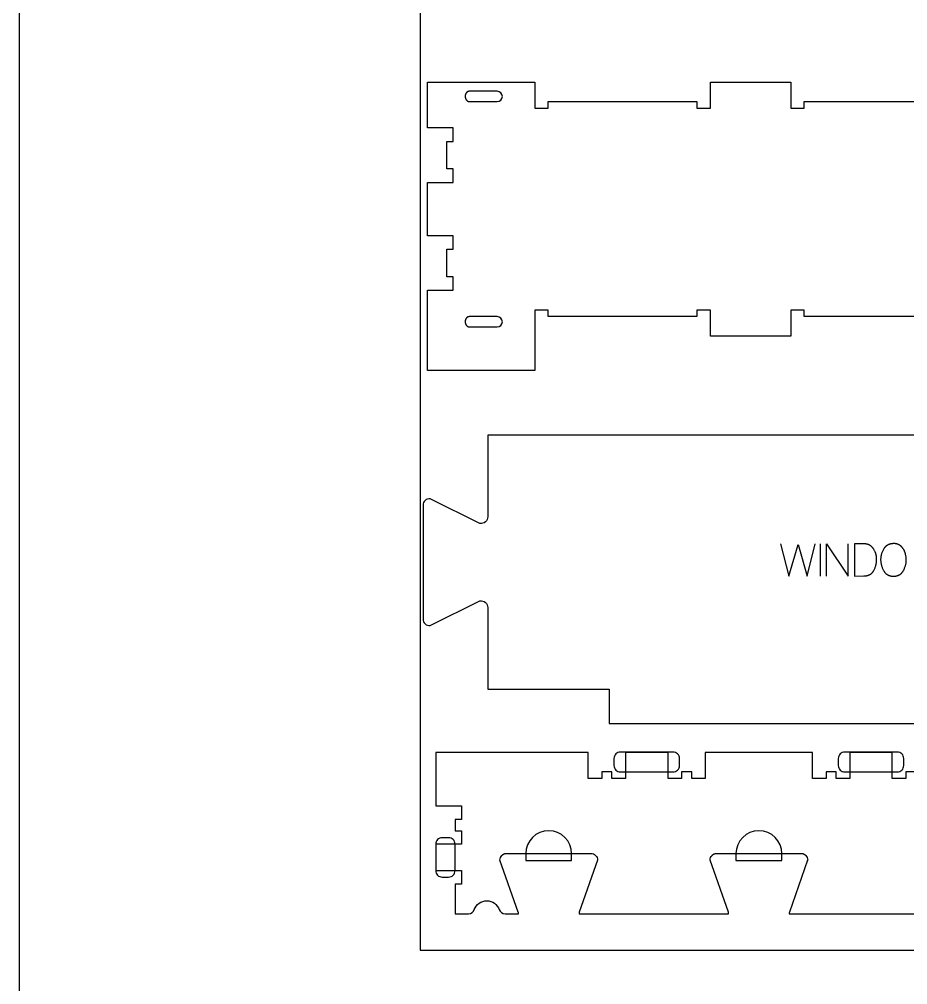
# Model space of a CAD drawing. Extents: x 0 to 4485, y 0 to 8771.
# Drawn here: x 0 to 824, y 3731 to 4626 of the extents above; entities that cross this region are included whole.
import ezdxf

# ---------------------------------------------------------------- set-up
doc = ezdxf.new("R2010")
doc.units = 0
for name, color, linetype in [('0_SHEET_SPRUCEPLY_2440X122', 1, 'CONTINUOUS'), ('1_ANYTOOL_1MMDEEP_LABELS_S', 2, 'CONTINUOUS'), ('3_ANYTOOL_CUTTHROUGH_INSID', 4, 'CONTINUOUS'), ('4_ANYTOOL_CUTTHROUGH_OUTSI', 5, 'CONTINUOUS'), ('5_ANYTOOL_HALF_MILL_9MM_IN', 3, 'CONTINUOUS'), ('DONOTCUT', 7, 'CONTINUOUS')]:
    doc.layers.add(name, color=color, linetype=linetype)

msp = doc.modelspace()

# ---------------------------------------------------------------- linework, layer by layer
at = {"layer": '0_SHEET_SPRUCEPLY_2440X122'}
msp.add_lwpolyline([(371.7, 4982.59), (371.7, 3762.59), (2811.7, 3762.59), (2811.7, 4982.59)], close=True, dxfattribs=at)
at = {"layer": '1_ANYTOOL_1MMDEEP_LABELS_S', "color": 2}
for points in [[(706.11, 4139.62), (713.82, 4109.62), (722.27, 4138.72), (730.75, 4109.62), (738.25, 4139.62)], [(742.62, 4139.62), (742.62, 4109.62)], [(748.62, 4109.62), (748.62, 4139.62), (768.68, 4109.62), (768.68, 4139.62)]]:
    msp.add_lwpolyline(points, dxfattribs=at)
for points in [[(774.72, 4139.62), (774.72, 4109.62), (783.25, 4109.7), (783.66, 4109.71), (784.07, 4109.73), (784.46, 4109.76), (784.85, 4109.8), (785.23, 4109.85), (785.6, 4109.91), (785.97, 4109.97), (786.32, 4110.05), (786.67, 4110.14), (787.01, 4110.23), (787.34, 4110.34), (787.67, 4110.45), (787.99, 4110.57), (788.14, 4110.64), (788.29, 4110.71), (788.45, 4110.78), (788.6, 4110.85), (788.74, 4110.92), (788.89, 4111), (789.03, 4111.08), (789.17, 4111.16), (789.31, 4111.25), (789.45, 4111.33), (789.59, 4111.42), (789.72, 4111.51), (789.85, 4111.61), (789.98, 4111.7), (790.11, 4111.8), (790.24, 4111.9), (790.36, 4112.01), (790.48, 4112.11), (790.6, 4112.22), (790.72, 4112.33), (790.84, 4112.44), (790.95, 4112.56), (791.06, 4112.67), (791.17, 4112.79), (791.28, 4112.92), (791.39, 4113.04), (791.49, 4113.17), (791.59, 4113.3), (791.7, 4113.43), (791.79, 4113.56), (791.89, 4113.7), (791.98, 4113.84), (792.17, 4114.12), (792.34, 4114.42), (792.51, 4114.72), (792.83, 4115.34), (793.12, 4115.96), (793.4, 4116.59), (793.65, 4117.23), (793.89, 4117.87), (794.1, 4118.52), (794.3, 4119.17), (794.47, 4119.83), (794.62, 4120.49), (794.76, 4121.16), (794.87, 4121.84), (794.96, 4122.52), (795.03, 4123.21), (795.08, 4123.9), (795.11, 4124.6), (795.12, 4125.3), (795.11, 4125.9), (795.09, 4126.49), (795.04, 4127.08), (794.97, 4127.66), (794.88, 4128.23), (794.83, 4128.51), (794.77, 4128.8), (794.71, 4129.08), (794.65, 4129.36), (794.58, 4129.64), (794.5, 4129.91), (794.42, 4130.19), (794.34, 4130.46), (794.25, 4130.73), (794.15, 4131), (794.05, 4131.27), (793.95, 4131.54), (793.84, 4131.81), (793.73, 4132.07), (793.48, 4132.6), (793.22, 4133.11), (792.94, 4133.63), (792.64, 4134.13), (792.44, 4134.44), (792.25, 4134.74), (792.04, 4135.02), (791.84, 4135.3), (791.63, 4135.57), (791.42, 4135.83), (791.21, 4136.08), (790.99, 4136.32), (790.77, 4136.56), (790.54, 4136.78), (790.31, 4136.99), (790.08, 4137.2), (789.84, 4137.39), (789.61, 4137.58), (789.36, 4137.75), (789.12, 4137.92), (788.87, 4138.08), (788.62, 4138.23), (788.36, 4138.37), (788.1, 4138.5), (787.84, 4138.62), (787.58, 4138.73), (787.31, 4138.83), (787.03, 4138.93), (786.76, 4139.01), (786.48, 4139.09), (786.2, 4139.15), (785.91, 4139.21), (785.62, 4139.25), (785.33, 4139.29), (785.03, 4139.32), (784.73, 4139.34), (782.3, 4139.45), (779.82, 4139.53), (777.29, 4139.59)], [(811.2, 4139.96), (811.57, 4139.96), (811.93, 4139.94), (812.29, 4139.91), (812.64, 4139.87), (812.81, 4139.84), (812.98, 4139.82), (813.15, 4139.79), (813.32, 4139.75), (813.48, 4139.72), (813.65, 4139.68), (813.81, 4139.64), (813.97, 4139.59), (814.13, 4139.54), (814.29, 4139.49), (814.44, 4139.44), (814.59, 4139.38), (814.75, 4139.33), (814.9, 4139.26), (815.04, 4139.2), (815.19, 4139.13), (815.33, 4139.06), (815.48, 4138.99), (815.62, 4138.91), (815.76, 4138.83), (815.89, 4138.75), (816.03, 4138.66), (816.16, 4138.57), (816.3, 4138.48), (816.56, 4138.3), (816.81, 4138.1), (817.06, 4137.9), (817.3, 4137.69), (817.53, 4137.48), (817.77, 4137.26), (817.99, 4137.04), (818.21, 4136.81), (818.42, 4136.57), (818.63, 4136.33), (818.83, 4136.08), (819.02, 4135.82), (819.21, 4135.56), (819.4, 4135.29), (819.57, 4135.01), (819.75, 4134.73), (819.91, 4134.45), (820.07, 4134.16), (820.23, 4133.86), (820.38, 4133.57), (820.52, 4133.27), (820.66, 4132.96), (820.79, 4132.66), (820.91, 4132.34), (821.03, 4132.03), (821.15, 4131.71), (821.26, 4131.39), (821.36, 4131.06), (821.46, 4130.73), (821.55, 4130.4), (821.64, 4130.06), (821.72, 4129.72), (821.86, 4129.04), (821.99, 4128.36), (822.1, 4127.69), (822.18, 4127.03), (822.25, 4126.37), (822.3, 4125.73), (822.33, 4125.08), (822.34, 4124.45), (822.33, 4123.81), (822.3, 4123.17), (822.24, 4122.54), (822.17, 4121.9), (822.07, 4121.26), (821.95, 4120.62), (821.81, 4119.99), (821.65, 4119.35), (821.46, 4118.71), (821.26, 4118.07), (821.03, 4117.44), (820.78, 4116.8), (820.51, 4116.16), (820.22, 4115.52), (819.91, 4114.89), (819.57, 4114.25), (819.4, 4113.93), (819.22, 4113.63), (819.03, 4113.34), (818.83, 4113.05), (818.63, 4112.78), (818.43, 4112.51), (818.21, 4112.26), (817.99, 4112.02), (817.88, 4111.9), (817.77, 4111.78), (817.65, 4111.67), (817.53, 4111.56), (817.42, 4111.45), (817.3, 4111.34), (817.18, 4111.24), (817.05, 4111.14), (816.93, 4111.04), (816.8, 4110.95), (816.67, 4110.85), (816.54, 4110.76), (816.41, 4110.67), (816.28, 4110.59), (816.15, 4110.5), (816.01, 4110.42), (815.87, 4110.34), (815.74, 4110.27), (815.6, 4110.19), (815.45, 4110.12), (815.31, 4110.06), (815.17, 4109.99), (815.02, 4109.93), (814.87, 4109.86), (814.72, 4109.81), (814.57, 4109.75), (814.42, 4109.7), (814.26, 4109.65), (813.95, 4109.55), (813.63, 4109.47), (813.31, 4109.39), (812.97, 4109.33), (812.64, 4109.27), (812.29, 4109.23), (811.94, 4109.19), (811.59, 4109.17), (811.22, 4109.15), (810.85, 4109.15), (810.47, 4109.15), (810.09, 4109.17), (809.73, 4109.19), (809.36, 4109.23), (809.01, 4109.27), (808.66, 4109.33), (808.32, 4109.4), (807.98, 4109.47), (807.65, 4109.56), (807.33, 4109.65), (807.17, 4109.71), (807.01, 4109.76), (806.86, 4109.82), (806.7, 4109.88), (806.55, 4109.94), (806.4, 4110), (806.25, 4110.07), (806.11, 4110.14), (805.96, 4110.21), (805.82, 4110.29), (805.67, 4110.36), (805.53, 4110.44), (805.39, 4110.53), (805.26, 4110.61), (805.12, 4110.7), (804.99, 4110.79), (804.86, 4110.88), (804.73, 4110.98), (804.6, 4111.07), (804.47, 4111.17), (804.34, 4111.28), (804.22, 4111.38), (804.1, 4111.49), (803.98, 4111.6), (803.86, 4111.71), (803.74, 4111.83), (803.63, 4111.94), (803.51, 4112.06), (803.4, 4112.19), (803.29, 4112.31), (803.07, 4112.57), (802.86, 4112.84), (802.66, 4113.12), (802.47, 4113.41), (802.28, 4113.71), (802.09, 4114.01), (801.92, 4114.33), (801.58, 4114.98), (801.27, 4115.63), (800.98, 4116.28), (800.71, 4116.93), (800.46, 4117.58), (800.23, 4118.23), (800.03, 4118.88), (799.84, 4119.53), (799.68, 4120.18), (799.54, 4120.83), (799.42, 4121.48), (799.33, 4122.14), (799.25, 4122.79), (799.2, 4123.44), (799.16, 4124.09), (799.15, 4124.75), (799.16, 4125.44), (799.2, 4126.13), (799.25, 4126.81), (799.33, 4127.49), (799.44, 4128.16), (799.56, 4128.82), (799.71, 4129.48), (799.88, 4130.13), (800.07, 4130.78), (800.28, 4131.42), (800.52, 4132.05), (800.78, 4132.68), (801.06, 4133.31), (801.37, 4133.92), (801.7, 4134.53), (802.05, 4135.14), (802.23, 4135.44), (802.42, 4135.72), (802.62, 4136), (802.82, 4136.27), (803.03, 4136.53), (803.25, 4136.78), (803.47, 4137.02), (803.7, 4137.25), (803.82, 4137.36), (803.94, 4137.47), (804.06, 4137.58), (804.18, 4137.68), (804.31, 4137.79), (804.43, 4137.89), (804.56, 4137.98), (804.69, 4138.08), (804.82, 4138.17), (804.95, 4138.26), (805.09, 4138.35), (805.22, 4138.44), (805.36, 4138.52), (805.5, 4138.6), (805.64, 4138.68), (805.78, 4138.76), (805.92, 4138.83), (806.07, 4138.9), (806.36, 4139.04), (806.67, 4139.17), (806.98, 4139.28), (807.29, 4139.39), (807.61, 4139.49), (807.94, 4139.58), (808.28, 4139.66), (808.62, 4139.73), (808.97, 4139.79), (809.32, 4139.84), (809.68, 4139.89), (810.05, 4139.92), (810.43, 4139.94), (810.81, 4139.96)]]:
    msp.add_lwpolyline(points, close=True, dxfattribs=at)
at = {"layer": '3_ANYTOOL_CUTTHROUGH_INSID', "color": 4}
for points in [[(443.25, 4559.19), (417.51, 4559.19), (417.41, 4559.19), (417.31, 4559.18), (417.22, 4559.18), (417.12, 4559.17), (417.02, 4559.16), (416.93, 4559.14), (416.83, 4559.12), (416.73, 4559.1), (416.63, 4559.08), (416.53, 4559.05), (416.44, 4559.03), (416.34, 4558.99), (416.24, 4558.96), (416.15, 4558.92), (416.05, 4558.88), (415.96, 4558.84), (415.86, 4558.79), (415.77, 4558.74), (415.68, 4558.68), (415.58, 4558.63), (415.49, 4558.57), (415.41, 4558.51), (415.32, 4558.45), (415.24, 4558.38), (415.15, 4558.31), (415.07, 4558.24), (414.98, 4558.16), (414.9, 4558.08), (414.83, 4558), (414.75, 4557.92), (414.68, 4557.84), (414.61, 4557.75), (414.54, 4557.67), (414.47, 4557.58), (414.4, 4557.48), (414.34, 4557.39), (414.28, 4557.29), (414.22, 4557.2), (414.16, 4557.1), (414.11, 4557), (414.06, 4556.9), (414.01, 4556.79), (413.96, 4556.69), (413.92, 4556.59), (413.87, 4556.48), (413.83, 4556.37), (413.8, 4556.27), (413.76, 4556.16), (413.73, 4556.05), (413.7, 4555.95), (413.67, 4555.84), (413.64, 4555.73), (413.62, 4555.62), (413.6, 4555.51), (413.58, 4555.4), (413.56, 4555.29), (413.55, 4555.19), (413.53, 4555.08), (413.52, 4554.97), (413.52, 4554.87), (413.51, 4554.76), (413.5, 4554.65), (413.5, 4554.55), (413.5, 4554.44), (413.5, 4554.33), (413.5, 4554.23), (413.51, 4554.12), (413.52, 4554.01), (413.52, 4553.91), (413.53, 4553.8), (413.55, 4553.69), (413.56, 4553.59), (413.58, 4553.48), (413.6, 4553.37), (413.62, 4553.26), (413.64, 4553.15), (413.67, 4553.04), (413.7, 4552.93), (413.73, 4552.83), (413.76, 4552.72), (413.8, 4552.61), (413.83, 4552.51), (413.87, 4552.4), (413.92, 4552.29), (413.96, 4552.19), (414.01, 4552.09), (414.06, 4551.98), (414.11, 4551.88), (414.16, 4551.78), (414.22, 4551.68), (414.28, 4551.59), (414.34, 4551.49), (414.4, 4551.4), (414.47, 4551.31), (414.54, 4551.21), (414.61, 4551.13), (414.68, 4551.04), (414.75, 4550.96), (414.83, 4550.88), (414.9, 4550.8), (414.98, 4550.72), (415.07, 4550.64), (415.15, 4550.57), (415.24, 4550.5), (415.32, 4550.43), (415.41, 4550.37), (415.49, 4550.31), (415.58, 4550.25), (415.68, 4550.2), (415.77, 4550.14), (415.86, 4550.09), (415.96, 4550.04), (416.05, 4550), (416.15, 4549.96), (416.24, 4549.92), (416.34, 4549.89), (416.44, 4549.86), (416.53, 4549.83), (416.63, 4549.8), (416.73, 4549.78), (416.83, 4549.76), (416.93, 4549.74), (417.02, 4549.72), (417.12, 4549.71), (417.22, 4549.7), (417.31, 4549.7), (417.41, 4549.69), (417.51, 4549.69), (443.25, 4549.69, 1)], [(443.25, 4340.69, 1), (443.25, 4350.19), (417.51, 4350.19), (417.41, 4350.19), (417.31, 4350.18), (417.22, 4350.18), (417.12, 4350.17), (417.02, 4350.16), (416.93, 4350.14), (416.83, 4350.12), (416.73, 4350.1), (416.63, 4350.08), (416.53, 4350.05), (416.44, 4350.03), (416.34, 4349.99), (416.24, 4349.96), (416.15, 4349.92), (416.05, 4349.88), (415.96, 4349.84), (415.86, 4349.79), (415.77, 4349.74), (415.68, 4349.68), (415.58, 4349.63), (415.49, 4349.57), (415.41, 4349.51), (415.32, 4349.45), (415.24, 4349.38), (415.15, 4349.31), (415.07, 4349.24), (414.98, 4349.16), (414.9, 4349.08), (414.83, 4349), (414.75, 4348.92), (414.68, 4348.84), (414.61, 4348.75), (414.54, 4348.67), (414.47, 4348.58), (414.4, 4348.48), (414.34, 4348.39), (414.28, 4348.29), (414.22, 4348.2), (414.16, 4348.1), (414.11, 4348), (414.06, 4347.9), (414.01, 4347.79), (413.96, 4347.69), (413.92, 4347.59), (413.87, 4347.48), (413.83, 4347.37), (413.8, 4347.27), (413.76, 4347.16), (413.73, 4347.05), (413.7, 4346.95), (413.67, 4346.84), (413.64, 4346.73), (413.62, 4346.62), (413.6, 4346.51), (413.58, 4346.4), (413.56, 4346.29), (413.55, 4346.19), (413.53, 4346.08), (413.52, 4345.97), (413.52, 4345.87), (413.51, 4345.76), (413.5, 4345.65), (413.5, 4345.55), (413.5, 4345.44), (413.5, 4345.33), (413.5, 4345.23), (413.51, 4345.12), (413.52, 4345.01), (413.52, 4344.91), (413.53, 4344.8), (413.55, 4344.69), (413.56, 4344.59), (413.58, 4344.48), (413.6, 4344.37), (413.62, 4344.26), (413.64, 4344.15), (413.67, 4344.04), (413.7, 4343.93), (413.73, 4343.83), (413.76, 4343.72), (413.8, 4343.61), (413.83, 4343.51), (413.87, 4343.4), (413.92, 4343.29), (413.96, 4343.19), (414.01, 4343.09), (414.06, 4342.98), (414.11, 4342.88), (414.16, 4342.78), (414.22, 4342.68), (414.28, 4342.59), (414.34, 4342.49), (414.4, 4342.4), (414.47, 4342.31), (414.54, 4342.21), (414.61, 4342.13), (414.68, 4342.04), (414.75, 4341.96), (414.83, 4341.88), (414.9, 4341.8), (414.98, 4341.72), (415.07, 4341.64), (415.15, 4341.57), (415.24, 4341.5), (415.32, 4341.43), (415.41, 4341.37), (415.49, 4341.31), (415.58, 4341.25), (415.68, 4341.2), (415.77, 4341.14), (415.86, 4341.09), (415.96, 4341.04), (416.05, 4341), (416.15, 4340.96), (416.24, 4340.92), (416.34, 4340.89), (416.44, 4340.86), (416.53, 4340.83), (416.63, 4340.8), (416.73, 4340.78), (416.83, 4340.76), (416.93, 4340.74), (417.02, 4340.72), (417.12, 4340.71), (417.22, 4340.7), (417.31, 4340.7), (417.41, 4340.69), (417.51, 4340.69)]]:
    msp.add_lwpolyline(points, format="xyb", close=True, dxfattribs=at)
at = {"layer": '4_ANYTOOL_CUTTHROUGH_OUTSI', "color": 5}
msp.add_lwpolyline([(866, 4350.19), (728, 4350.19), (728, 4356.19), (715.5, 4356.19), (715.5, 4332.19), (641, 4332.19), (641, 4356.19), (628.5, 4356.19), (628.5, 4350.19), (490.5, 4350.19), (490.5, 4355.94), (490.5, 4356.19), (478, 4356.19), (478, 4355.94), (478, 4300.19), (378.5, 4300.19), (378.5, 4374.69), (402.5, 4374.69), (402.5, 4374.94), (402.5, 4386.94), (402.5, 4387.19), (396.5, 4387.19), (396.5, 4412.69), (402.5, 4412.69), (402.5, 4412.94), (402.5, 4424.94), (402.5, 4425.19), (378.5, 4425.19), (378.5, 4474.69), (402.5, 4474.69), (402.5, 4474.94), (402.5, 4486.94), (402.5, 4487.19), (396.5, 4487.19), (396.5, 4512.69), (402.5, 4512.69), (402.5, 4512.94), (402.5, 4524.94), (402.5, 4525.19), (378.5, 4525.19), (378.5, 4567.69), (378.5, 4567.69), (478, 4567.69), (478, 4543.94), (478, 4543.69), (490.5, 4543.69), (490.5, 4549.69), (628.5, 4549.69), (628.5, 4543.69), (641, 4543.69), (641, 4567.69), (715.5, 4567.69), (715.5, 4543.94), (715.5, 4543.69), (728, 4543.69), (728, 4549.69), (866, 4549.69)], dxfattribs=at)
for points in [[(846.69, 4240.21), (546.69, 4240.21), (434.44, 4240.21), (434.44, 4164.55), (434.44, 4164.55, -0.463455), (427.16, 4158.38), (427.13, 4158.39), (427.09, 4158.4), (381.1, 4181.06), (381.1, 4181.06, 0.461531), (374.44, 4175.38), (374.44, 4069.55, 0.461531), (381.1, 4063.87), (427.09, 4086.52), (427.13, 4086.54), (427.16, 4086.55), (427.16, 4086.55, -0.463455), (434.44, 4080.38), (434.44, 4004.71), (546.94, 4004.71), (546.94, 4004.46), (546.94, 3972.71), (846.44, 3972.71)], [(831.67, 3927.88), (822.17, 3927.88), (822.17, 3921.88), (809.67, 3921.88), (809.67, 3922.13), (809.67, 3945.88), (770.17, 3945.88), (770.17, 3922.13), (770.17, 3921.88), (757.67, 3921.88), (757.67, 3927.88), (748.17, 3927.88), (748.17, 3921.88), (735.67, 3921.88), (735.67, 3922.13), (735.67, 3945.88), (636.17, 3945.88), (636.17, 3922.13), (636.17, 3921.88), (623.67, 3921.88), (623.67, 3927.88), (614.17, 3927.88), (614.17, 3921.88), (601.67, 3921.88), (601.67, 3922.13), (601.67, 3945.88), (562.17, 3945.88), (562.17, 3922.13), (562.17, 3921.88), (549.67, 3921.88), (549.67, 3927.88), (540.17, 3927.88), (540.17, 3921.88), (527.67, 3921.88), (527.67, 3922.13), (527.67, 3945.88), (386.17, 3945.88), (386.17, 3896.38), (410.17, 3896.38), (410.17, 3896.13), (410.17, 3884.13), (410.17, 3883.88), (404.17, 3883.88), (404.17, 3873.38), (410.17, 3873.38), (410.17, 3860.88), (386.17, 3860.88), (386.17, 3836.38), (410.17, 3836.38), (410.17, 3823.88), (404.17, 3823.88), (404.17, 3796.38), (416.57, 3796.38), (416.57, 3796.38, 0.317837), (421.99, 3800.21, -0.707107), (445.09, 3800.21, 0.317837), (450.51, 3796.38), (462.91, 3796.38, 0.061485), (462.68, 3797.77), (445.78, 3846.05), (445.77, 3846.09), (445.77, 3846.13), (445.77, 3846.13, -0.198912), (447.6, 3850.55), (447.71, 3850.66), (447.82, 3850.76), (447.93, 3850.86), (448.05, 3850.96), (448.16, 3851.05), (448.29, 3851.14), (448.41, 3851.23), (448.54, 3851.32), (448.67, 3851.41), (448.8, 3851.49), (448.93, 3851.56), (449.07, 3851.64), (449.2, 3851.71), (449.34, 3851.78), (449.48, 3851.84), (449.63, 3851.91), (449.77, 3851.96), (449.92, 3852.02), (450.06, 3852.07), (450.21, 3852.11), (450.36, 3852.16), (450.51, 3852.2), (450.66, 3852.23), (450.81, 3852.26), (450.96, 3852.29), (451.11, 3852.32), (451.26, 3852.34), (451.42, 3852.35), (451.57, 3852.36), (451.72, 3852.37), (451.87, 3852.38), (452.02, 3852.38), (530.02, 3852.38, -0.414214), (536.27, 3846.13), (536.27, 3846.09), (536.25, 3846.05), (519.36, 3797.77), (519.36, 3797.77, 0.061485), (519.12, 3796.38), (657.81, 3796.38, 0.061485), (657.58, 3797.77), (640.68, 3846.05), (640.67, 3846.09), (640.67, 3846.13), (640.67, 3846.13, -0.198912), (642.5, 3850.55), (642.61, 3850.66), (642.72, 3850.76), (642.83, 3850.86), (642.95, 3850.96), (643.06, 3851.05), (643.19, 3851.14), (643.31, 3851.23), (643.44, 3851.32), (643.57, 3851.41), (643.7, 3851.49), (643.83, 3851.56), (643.97, 3851.64), (644.1, 3851.71), (644.24, 3851.78), (644.38, 3851.84), (644.53, 3851.91), (644.67, 3851.96), (644.82, 3852.02), (644.96, 3852.07), (645.11, 3852.11), (645.26, 3852.16), (645.41, 3852.2), (645.56, 3852.23), (645.71, 3852.26), (645.86, 3852.29), (646.01, 3852.32), (646.16, 3852.34), (646.32, 3852.35), (646.47, 3852.36), (646.62, 3852.37), (646.77, 3852.38), (646.92, 3852.38), (724.92, 3852.38), (725.07, 3852.38), (725.22, 3852.37), (725.37, 3852.36), (725.52, 3852.35), (725.67, 3852.34), (725.82, 3852.32), (725.97, 3852.29), (726.13, 3852.26), (726.28, 3852.23), (726.43, 3852.2), (726.58, 3852.16), (726.73, 3852.11), (726.87, 3852.07), (727.02, 3852.02), (727.17, 3851.96), (727.31, 3851.91), (727.45, 3851.84), (727.59, 3851.78), (727.73, 3851.71), (727.87, 3851.64), (728.01, 3851.56), (728.14, 3851.49), (728.27, 3851.41), (728.4, 3851.32), (728.53, 3851.23), (728.65, 3851.14), (728.77, 3851.05), (728.89, 3850.96), (729.01, 3850.86), (729.12, 3850.76), (729.23, 3850.66), (729.34, 3850.55, -0.198912), (731.17, 3846.13), (731.17, 3846.09), (731.15, 3846.05), (714.26, 3797.77), (714.26, 3797.77, 0.061485), (714.02, 3796.38), (852.71, 3796.38, 0.061485)]]:
    msp.add_lwpolyline(points, format="xyb", dxfattribs=at)
at = {"layer": '5_ANYTOOL_HALF_MILL_9MM_IN'}
for points in [[(557.54, 3946.38, 0.414214), (551.54, 3940.38), (551.54, 3933.88, 0.414214), (557.54, 3927.88), (606.29, 3927.88, 0.414214), (612.29, 3933.88), (612.29, 3940.38, 0.414214), (606.29, 3946.38)], [(765.54, 3946.38, 0.414214), (759.54, 3940.38), (759.54, 3933.88, 0.414214), (765.54, 3927.88), (814.29, 3927.88, 0.414214), (820.29, 3933.88), (820.29, 3940.38, 0.414214), (814.29, 3946.38)], [(512.27, 3852.13, 1), (469.77, 3852.13), (469.77, 3851.88), (469.77, 3845.88), (512.27, 3845.88), (512.27, 3851.88), (512.27, 3852.13)], [(707.17, 3852.13, 1), (664.67, 3852.13), (664.67, 3851.88), (664.67, 3845.88), (707.17, 3845.88), (707.17, 3851.88), (707.17, 3852.13)], [(392.17, 3866.88, 0.414214), (386.17, 3860.88), (386.17, 3836.38, 0.414214), (392.17, 3830.38), (398.17, 3830.38, 0.414214), (404.17, 3836.38), (404.17, 3860.88, 0.414214), (398.17, 3866.88)]]:
    msp.add_lwpolyline(points, format="xyb", close=True, dxfattribs=at)
at = {"layer": 'DONOTCUT'}
msp.add_lwpolyline([(0, 0), (3183.41, 0), (3183.41, 5593.43), (0, 5593.43)], close=True, dxfattribs=at)

doc.saveas('drawing.dxf')
